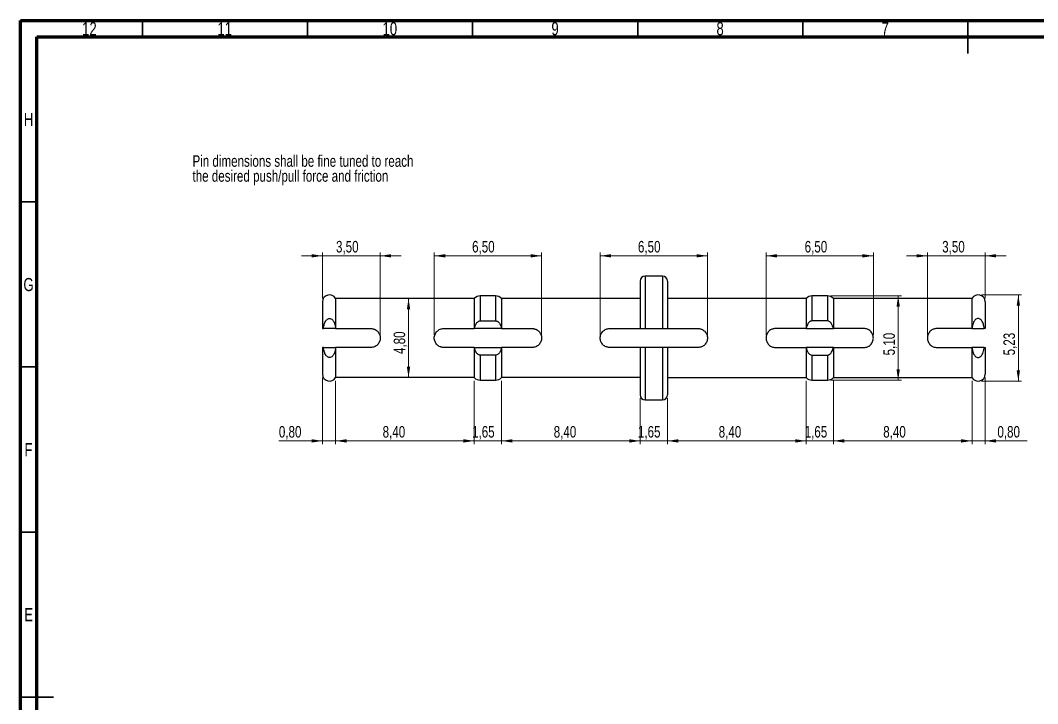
# Model space of a CAD drawing. Header units: millimetres. Extents: x 15 to 589, y 5 to 415.
# Drawn here: x 15 to 323.1, y 208 to 415 of the extents above; entities that cross this region are included whole.
import ezdxf

# ---------------------------------------------------------------- set-up
doc = ezdxf.new("R2010")
doc.units = ezdxf.units.MM
doc.styles.add('SLDTEXTSTYLE0', font='TXT', dxfattribs={"width": 0.75})
doc.dimstyles.new('SLDDIMSTYLE0', dxfattribs={"dimtxt": 3.5, "dimasz": 3.302, "dimexe": 0, "dimexo": 0.0625, "dimgap": 0.875, "dimtad": 1, "dimlfac": 0.2, "dimrnd": 1e-09, "dimdsep": 46, "dimtxsty": 'SLDTEXTSTYLE0', "dimsah": 1, "dimcen": 0.09, "dimadec": 0, "dimazin": 2, "dimtfac": 1, "dimtmove": 0, "dimatfit": 0, "dimfxl": 0, "dimfrac": 2, "dimtolj": 1, "dimtzin": 12, "dimarcsym": 0})
doc.dimstyles.new('SLDDIMSTYLE1', dxfattribs={"dimtxt": 3.5, "dimasz": 3.302, "dimexe": 0, "dimexo": 0.0625, "dimgap": 0.875, "dimtad": 1, "dimlfac": 0.2, "dimrnd": 1e-09, "dimzin": 12, "dimdsep": 46, "dimtxsty": 'SLDTEXTSTYLE0', "dimsah": 1, "dimcen": 0.09, "dimadec": 0, "dimazin": 3, "dimtfac": 1, "dimtofl": 0, "dimtmove": 0, "dimatfit": 3, "dimfxl": 0, "dimfrac": 2, "dimtolj": 1, "dimtzin": 12, "dimarcsym": 0})
doc.dimstyles.new('SLDDIMSTYLE2', dxfattribs={"dimtxt": 3.5, "dimasz": 3.302, "dimexe": 0, "dimexo": 0.0625, "dimgap": 0.875, "dimtad": 1, "dimlfac": 0.2, "dimrnd": 1e-09, "dimzin": 12, "dimdsep": 46, "dimtxsty": 'SLDTEXTSTYLE0', "dimsah": 1, "dimcen": 0.09, "dimadec": 0, "dimazin": 3, "dimtfac": 1, "dimtmove": 0, "dimatfit": 0, "dimfxl": 0, "dimfrac": 2, "dimtolj": 1, "dimtzin": 12, "dimarcsym": 0})

# ---------------------------------------------------------------- blocks, each defined once
blk = doc.blocks.new('SW_NOTE_0')
at = {"color": 0, "linetype": 'Continuous', "lineweight": 0, "char_height": 3.5, "attachment_point": 1, "style": 'SLDTEXTSTYLE0'}
for s, insert in [('Pin dimensions shall be fine tuned to reach', (0, 4.51)), ('the desired push/pull force and friction', (0, -0.01))]:
    blk.add_mtext(s, dxfattribs=dict(at, insert=insert))
blk = doc.blocks.new('_D')
at = {"color": 7, "linetype": 'Continuous', "lineweight": 0}
for p, q in [((106.51, 306.84), (106.51, 286.61)), ((110.51, 305.78), (110.51, 286.61)), ((106.51, 287.61), (93.31, 287.61)), ((106.51, 287.61), (110.51, 287.61)), ((110.51, 287.61), (116.86, 287.61))]:
    blk.add_line(p, q, dxfattribs=at)
at = {"color": 7, "linetype": 'Continuous', "lineweight": 18}
for points in [[(106.51, 287.61), (103.21, 288.12), (103.21, 287.1)], [(110.51, 287.61), (113.81, 287.1), (113.81, 288.12)]]:
    blk.add_solid(points, dxfattribs=at)
at = {"color": 7, "linetype": 'Continuous', "lineweight": 18, "insert": (93.31, 292.12), "char_height": 3.5, "attachment_point": 1, "style": 'SLDTEXTSTYLE0'}
blk.add_mtext('0,80', dxfattribs=at)
blk = doc.blocks.new('_D_1')
at = {"color": 7, "linetype": 'Continuous', "lineweight": 0}
for p, q in [((110.51, 305.78), (110.51, 286.61)), ((152.51, 305.78), (152.51, 286.61)), ((110.51, 287.61), (152.51, 287.61))]:
    blk.add_line(p, q, dxfattribs=at)
at = {"color": 7, "linetype": 'Continuous', "lineweight": 18}
for points in [[(110.51, 287.61), (113.81, 287.1), (113.81, 288.12)], [(152.51, 287.61), (149.21, 288.12), (149.21, 287.1)]]:
    blk.add_solid(points, dxfattribs=at)
at = {"color": 7, "linetype": 'Continuous', "lineweight": 18, "insert": (124.74, 292.12), "char_height": 3.5, "attachment_point": 1, "style": 'SLDTEXTSTYLE0'}
blk.add_mtext('8,40', dxfattribs=at)
blk = doc.blocks.new('_D_2')
at = {"color": 7, "linetype": 'Continuous', "lineweight": 0}
for p, q in [((152.51, 305.78), (152.51, 286.61)), ((160.76, 305.78), (160.76, 286.61)), ((152.51, 287.61), (146.16, 287.61)), ((152.51, 287.61), (160.76, 287.61)), ((160.76, 287.61), (167.11, 287.61))]:
    blk.add_line(p, q, dxfattribs=at)
at = {"color": 7, "linetype": 'Continuous', "lineweight": 18}
for points in [[(152.51, 287.61), (149.21, 288.12), (149.21, 287.1)], [(160.76, 287.61), (164.06, 287.1), (164.06, 288.12)]]:
    blk.add_solid(points, dxfattribs=at)
at = {"color": 7, "linetype": 'Continuous', "lineweight": 18, "insert": (151.83, 292.12), "char_height": 3.5, "attachment_point": 1, "style": 'SLDTEXTSTYLE0'}
blk.add_mtext('1,65', dxfattribs=at)
blk = doc.blocks.new('_D_3')
at = {"color": 7, "linetype": 'Continuous', "lineweight": 0}
for p, q in [((160.76, 305.78), (160.76, 286.61)), ((202.76, 300.53), (202.76, 286.61)), ((160.76, 287.61), (202.76, 287.61))]:
    blk.add_line(p, q, dxfattribs=at)
at = {"color": 7, "linetype": 'Continuous', "lineweight": 18}
for points in [[(160.76, 287.61), (164.06, 287.1), (164.06, 288.12)], [(202.76, 287.61), (199.46, 288.12), (199.46, 287.1)]]:
    blk.add_solid(points, dxfattribs=at)
at = {"color": 7, "linetype": 'Continuous', "lineweight": 18, "insert": (176.56, 292.12), "char_height": 3.5, "attachment_point": 1, "style": 'SLDTEXTSTYLE0'}
blk.add_mtext('8,40', dxfattribs=at)
blk = doc.blocks.new('_D_4')
at = {"color": 7, "linetype": 'Continuous', "lineweight": 0}
for p, q in [((202.76, 300.53), (202.76, 286.61)), ((211.01, 300.53), (211.01, 286.61)), ((202.76, 287.61), (196.41, 287.61)), ((202.76, 287.61), (211.01, 287.61)), ((211.01, 287.61), (217.36, 287.61))]:
    blk.add_line(p, q, dxfattribs=at)
at = {"color": 7, "linetype": 'Continuous', "lineweight": 18}
for points in [[(202.76, 287.61), (199.46, 288.12), (199.46, 287.1)], [(211.01, 287.61), (214.31, 287.1), (214.31, 288.12)]]:
    blk.add_solid(points, dxfattribs=at)
at = {"color": 7, "linetype": 'Continuous', "lineweight": 18, "insert": (202.07, 292.12), "char_height": 3.5, "attachment_point": 1, "style": 'SLDTEXTSTYLE0'}
blk.add_mtext('1,65', dxfattribs=at)
blk = doc.blocks.new('_D_5')
at = {"color": 7, "linetype": 'Continuous', "lineweight": 0}
for p, q in [((253.01, 305.78), (253.01, 286.61)), ((211.01, 300.53), (211.01, 286.61)), ((211.01, 287.61), (253.01, 287.61))]:
    blk.add_line(p, q, dxfattribs=at)
at = {"color": 7, "linetype": 'Continuous', "lineweight": 18}
for points in [[(211.01, 287.61), (214.31, 287.1), (214.31, 288.12)], [(253.01, 287.61), (249.71, 288.12), (249.71, 287.1)]]:
    blk.add_solid(points, dxfattribs=at)
at = {"color": 7, "linetype": 'Continuous', "lineweight": 18, "insert": (226.53, 292.12), "char_height": 3.5, "attachment_point": 1, "style": 'SLDTEXTSTYLE0'}
blk.add_mtext('8,40', dxfattribs=at)
blk = doc.blocks.new('_D_6')
at = {"color": 7, "linetype": 'Continuous', "lineweight": 0}
for p, q in [((253.01, 305.78), (253.01, 286.61)), ((261.26, 305.78), (261.26, 286.61)), ((253.01, 287.61), (246.66, 287.61)), ((253.01, 287.61), (261.26, 287.61)), ((261.26, 287.61), (267.61, 287.61))]:
    blk.add_line(p, q, dxfattribs=at)
at = {"color": 7, "linetype": 'Continuous', "lineweight": 18}
for points in [[(253.01, 287.61), (249.71, 288.12), (249.71, 287.1)], [(261.26, 287.61), (264.56, 287.1), (264.56, 288.12)]]:
    blk.add_solid(points, dxfattribs=at)
at = {"color": 7, "linetype": 'Continuous', "lineweight": 18, "insert": (252.57, 292.12), "char_height": 3.5, "attachment_point": 1, "style": 'SLDTEXTSTYLE0'}
blk.add_mtext('1,65', dxfattribs=at)
blk = doc.blocks.new('_D_7')
at = {"color": 7, "linetype": 'Continuous', "lineweight": 0}
for p, q in [((261.26, 305.78), (261.26, 286.61)), ((303.26, 305.78), (303.26, 286.61)), ((261.26, 287.61), (303.26, 287.61))]:
    blk.add_line(p, q, dxfattribs=at)
at = {"color": 7, "linetype": 'Continuous', "lineweight": 18}
for points in [[(261.26, 287.61), (264.56, 287.1), (264.56, 288.12)], [(303.26, 287.61), (299.96, 288.12), (299.96, 287.1)]]:
    blk.add_solid(points, dxfattribs=at)
at = {"color": 7, "linetype": 'Continuous', "lineweight": 18, "insert": (276.37, 292.12), "char_height": 3.5, "attachment_point": 1, "style": 'SLDTEXTSTYLE0'}
blk.add_mtext('8,40', dxfattribs=at)
blk = doc.blocks.new('_D_8')
at = {"color": 7, "linetype": 'Continuous', "lineweight": 0}
for p, q in [((303.26, 305.78), (303.26, 286.61)), ((307.26, 306.84), (307.26, 286.61)), ((303.26, 287.61), (296.91, 287.61)), ((303.26, 287.61), (307.26, 287.61)), ((307.26, 287.61), (320.01, 287.61))]:
    blk.add_line(p, q, dxfattribs=at)
at = {"color": 7, "linetype": 'Continuous', "lineweight": 18}
for points in [[(303.26, 287.61), (299.96, 288.12), (299.96, 287.1)], [(307.26, 287.61), (310.56, 287.1), (310.56, 288.12)]]:
    blk.add_solid(points, dxfattribs=at)
at = {"color": 7, "linetype": 'Continuous', "lineweight": 18, "insert": (310.96, 292.12), "char_height": 3.5, "attachment_point": 1, "style": 'SLDTEXTSTYLE0'}
blk.add_mtext('0,80', dxfattribs=at)
blk = doc.blocks.new('_D_9')
at = {"color": 7, "linetype": 'Continuous', "lineweight": 0}
for p, q in [((306.12, 331.85), (318.3, 331.85)), ((317.3, 331.85), (317.3, 305.7)), ((306.12, 305.7), (318.3, 305.7))]:
    blk.add_line(p, q, dxfattribs=at)
at = {"color": 7, "linetype": 'Continuous', "lineweight": 18}
for points in [[(317.3, 331.85), (316.79, 328.55), (317.8, 328.55)], [(317.3, 305.7), (317.8, 309), (316.79, 309)]]:
    blk.add_solid(points, dxfattribs=at)
at = {"color": 7, "linetype": 'Continuous', "lineweight": 18, "insert": (312.78, 313.52), "char_height": 3.5, "attachment_point": 1, "rotation": 90, "style": 'SLDTEXTSTYLE0'}
blk.add_mtext('5,23', dxfattribs=at)
blk = doc.blocks.new('_D_10')
at = {"color": 7, "linetype": 'Continuous', "lineweight": 0}
for p, q in [((260.47, 331.53), (281.9, 331.53)), ((280.9, 331.53), (280.9, 306.03)), ((260.47, 306.03), (281.9, 306.03))]:
    blk.add_line(p, q, dxfattribs=at)
at = {"color": 7, "linetype": 'Continuous', "lineweight": 18}
for points in [[(280.9, 331.53), (280.39, 328.23), (281.41, 328.23)], [(280.9, 306.03), (281.41, 309.33), (280.39, 309.33)]]:
    blk.add_solid(points, dxfattribs=at)
at = {"color": 7, "linetype": 'Continuous', "lineweight": 18, "insert": (276.39, 313.52), "char_height": 3.5, "attachment_point": 1, "rotation": 90, "style": 'SLDTEXTSTYLE0'}
blk.add_mtext('5,10', dxfattribs=at)
blk = doc.blocks.new('_D_11')
at = {"color": 7, "linetype": 'Continuous', "lineweight": 0}
for p, q in [((140.38, 319.78), (140.38, 344.67)), ((140.38, 343.67), (172.88, 343.67)), ((172.88, 319.78), (172.88, 344.67))]:
    blk.add_line(p, q, dxfattribs=at)
at = {"color": 7, "linetype": 'Continuous', "lineweight": 18}
for points in [[(140.38, 343.67), (143.69, 343.16), (143.69, 344.18)], [(172.88, 343.67), (169.58, 344.18), (169.58, 343.16)]]:
    blk.add_solid(points, dxfattribs=at)
at = {"color": 7, "linetype": 'Continuous', "lineweight": 18, "insert": (151.83, 348.18), "char_height": 3.5, "attachment_point": 1, "style": 'SLDTEXTSTYLE0'}
blk.add_mtext('6,50', dxfattribs=at)
blk = doc.blocks.new('_D_12')
at = {"color": 7, "linetype": 'Continuous', "lineweight": 0}
for p, q in [((190.63, 319.78), (190.63, 344.67)), ((190.63, 343.67), (223.13, 343.67)), ((223.13, 319.78), (223.13, 344.67))]:
    blk.add_line(p, q, dxfattribs=at)
at = {"color": 7, "linetype": 'Continuous', "lineweight": 18}
for points in [[(190.63, 343.67), (193.94, 343.16), (193.94, 344.18)], [(223.13, 343.67), (219.83, 344.18), (219.83, 343.16)]]:
    blk.add_solid(points, dxfattribs=at)
at = {"color": 7, "linetype": 'Continuous', "lineweight": 18, "insert": (202.07, 348.18), "char_height": 3.5, "attachment_point": 1, "style": 'SLDTEXTSTYLE0'}
blk.add_mtext('6,50', dxfattribs=at)
blk = doc.blocks.new('_D_13')
at = {"color": 7, "linetype": 'Continuous', "lineweight": 0}
for p, q in [((240.88, 319.78), (240.88, 344.67)), ((240.88, 343.67), (273.38, 343.67)), ((273.38, 319.78), (273.38, 344.67))]:
    blk.add_line(p, q, dxfattribs=at)
at = {"color": 7, "linetype": 'Continuous', "lineweight": 18}
for points in [[(240.88, 343.67), (244.19, 343.16), (244.19, 344.18)], [(273.38, 343.67), (270.08, 344.18), (270.08, 343.16)]]:
    blk.add_solid(points, dxfattribs=at)
at = {"color": 7, "linetype": 'Continuous', "lineweight": 18, "insert": (252.57, 348.18), "char_height": 3.5, "attachment_point": 1, "style": 'SLDTEXTSTYLE0'}
blk.add_mtext('6,50', dxfattribs=at)
blk = doc.blocks.new('_D_14')
at = {"color": 7, "linetype": 'Continuous', "lineweight": 0}
for p, q in [((106.51, 343.67), (100.16, 343.67)), ((106.51, 330.71), (106.51, 344.67)), ((106.51, 343.67), (124.01, 343.67)), ((124.01, 319.78), (124.01, 344.67)), ((124.01, 343.67), (130.36, 343.67))]:
    blk.add_line(p, q, dxfattribs=at)
at = {"color": 7, "linetype": 'Continuous', "lineweight": 18}
for points in [[(106.51, 343.67), (103.21, 344.18), (103.21, 343.16)], [(124.01, 343.67), (127.31, 343.16), (127.31, 344.18)]]:
    blk.add_solid(points, dxfattribs=at)
at = {"color": 7, "linetype": 'Continuous', "lineweight": 18, "insert": (110.61, 348.18), "char_height": 3.5, "attachment_point": 1, "style": 'SLDTEXTSTYLE0'}
blk.add_mtext('3,50', dxfattribs=at)
blk = doc.blocks.new('_D_15')
at = {"color": 7, "linetype": 'Continuous', "lineweight": 0}
for p, q in [((289.76, 343.67), (283.41, 343.67)), ((289.76, 319.78), (289.76, 344.67)), ((289.76, 343.67), (307.26, 343.67)), ((307.26, 330.71), (307.26, 344.67)), ((307.26, 343.67), (313.61, 343.67))]:
    blk.add_line(p, q, dxfattribs=at)
at = {"color": 7, "linetype": 'Continuous', "lineweight": 18}
for points in [[(289.76, 343.67), (286.46, 344.18), (286.46, 343.16)], [(307.26, 343.67), (310.56, 343.16), (310.56, 344.18)]]:
    blk.add_solid(points, dxfattribs=at)
at = {"color": 7, "linetype": 'Continuous', "lineweight": 18, "insert": (294.23, 348.18), "char_height": 3.5, "attachment_point": 1, "style": 'SLDTEXTSTYLE0'}
blk.add_mtext('3,50', dxfattribs=at)
blk = doc.blocks.new('_D_16')
at = {"color": 7, "linetype": 'Continuous', "lineweight": 0}
blk.add_line((132.58, 330.78), (132.58, 306.78), dxfattribs=at)
at = {"color": 7, "linetype": 'Continuous', "lineweight": 18}
for points in [[(132.58, 330.78), (132.08, 327.48), (133.09, 327.48)], [(132.58, 306.78), (133.09, 310.08), (132.08, 310.08)]]:
    blk.add_solid(points, dxfattribs=at)
at = {"color": 7, "linetype": 'Continuous', "lineweight": 18, "insert": (128.07, 313.93), "char_height": 3.5, "attachment_point": 1, "rotation": 90, "style": 'SLDTEXTSTYLE0'}
blk.add_mtext('4,80', dxfattribs=at)

msp = doc.modelspace()

# ---------------------------------------------------------------- linework, layer by layer
at = {"color": 7, "linetype": 'Continuous', "lineweight": 70}
for p, q in [((15, 5), (15, 415)), ((15, 415), (589, 415)), ((20, 10), (20, 410)), ((20, 410), (584, 410))]:
    msp.add_line(p, q, dxfattribs=at)
at = {"color": 7, "linetype": 'Continuous', "lineweight": 35}
for p, q in [((52, 410), (52, 415)), ((102, 410), (102, 415)), ((152, 410), (152, 415)), ((202, 410), (202, 415)), ((252, 410), (252, 415)), ((302, 415), (302, 405)), ((302, 410), (302, 415)), ((20, 360), (15, 360)), ((20, 310), (15, 310)), ((20, 260), (15, 260)), ((15, 210), (25, 210)), ((20, 210), (15, 210))]:
    msp.add_line(p, q, dxfattribs=at)
at = {"color": 7, "linetype": 'Continuous', "lineweight": 25}
for p, q in [((202.759, 336.027), (202.759, 321.652)), ((209.509, 337.527), (204.259, 337.527)), ((211.009, 336.027), (211.009, 321.652)), ((152.509, 330.777), (110.509, 330.777)), ((110.509, 330.777), (110.509, 321.652)), ((152.509, 330.777), (152.509, 321.652)), ((158.973, 331.527), (154.294, 331.527)), ((202.759, 330.777), (160.759, 330.777)), ((160.759, 330.777), (160.759, 321.652)), ((253.009, 330.777), (211.009, 330.777)), ((253.009, 330.777), (253.009, 321.652)), ((259.473, 331.527), (254.794, 331.527)), ((303.259, 330.777), (261.259, 330.777)), ((261.259, 330.777), (261.259, 321.652)), ((303.259, 330.777), (303.259, 321.652)), ((106.509, 329.71), (106.509, 321.652)), ((307.259, 329.71), (307.259, 321.652)), ((154.294, 323.957), (158.973, 323.957)), ((259.473, 323.957), (254.794, 323.957)), ((110.509, 321.652), (106.793, 321.652)), ((110.509, 321.652), (121.134, 321.652)), ((143.259, 321.652), (152.509, 321.652)), ((160.759, 321.652), (152.509, 321.652)), ((160.759, 321.652), (170.009, 321.652)), ((193.509, 321.652), (202.759, 321.652)), ((204.259, 321.652), (209.509, 321.652)), ((211.009, 321.652), (220.259, 321.652)), ((253.009, 321.652), (243.759, 321.652)), ((253.009, 321.652), (261.259, 321.652)), ((270.509, 321.652), (261.259, 321.652)), ((303.259, 321.652), (292.634, 321.652)), ((303.259, 321.652), (306.974, 321.652)), ((106.509, 315.902), (106.509, 307.844)), ((106.793, 315.902), (110.509, 315.902)), ((110.509, 315.902), (110.509, 306.777)), ((121.134, 315.902), (110.509, 315.902)), ((152.509, 315.902), (143.259, 315.902)), ((152.509, 315.902), (152.509, 306.777)), ((152.509, 315.902), (160.759, 315.902)), ((160.759, 315.902), (160.759, 306.777)), ((170.009, 315.902), (160.759, 315.902)), ((202.759, 315.902), (193.509, 315.902)), ((202.759, 315.902), (202.759, 301.527)), ((209.509, 315.902), (204.259, 315.902)), ((211.009, 315.902), (211.009, 301.527)), ((220.259, 315.902), (211.009, 315.902)), ((243.759, 315.902), (253.009, 315.902)), ((253.009, 315.902), (253.009, 306.777)), ((261.259, 315.902), (253.009, 315.902)), ((261.259, 315.902), (261.259, 306.777)), ((261.259, 315.902), (270.509, 315.902)), ((292.634, 315.902), (303.259, 315.902)), ((303.259, 315.902), (303.259, 306.777)), ((306.974, 315.902), (303.259, 315.902)), ((307.259, 315.902), (307.259, 307.844)), ((158.973, 313.597), (154.294, 313.597)), ((254.794, 313.597), (259.473, 313.597)), ((152.509, 306.777), (110.509, 306.777)), ((154.294, 306.027), (158.973, 306.027)), ((202.759, 306.777), (160.759, 306.777)), ((211.009, 306.777), (253.009, 306.777)), ((254.794, 306.027), (259.473, 306.027)), ((261.259, 306.777), (303.259, 306.777)), ((204.259, 300.027), (209.509, 300.027))]:
    msp.add_line(p, q, dxfattribs=at)
at = {"color": 8, "linetype": 'Continuous', "lineweight": 25}
for p, q in [((204.259, 337.527), (204.259, 321.652)), ((209.509, 337.527), (209.509, 321.652)), ((154.294, 331.527), (154.294, 323.957)), ((158.973, 331.527), (158.973, 323.957)), ((254.794, 331.527), (254.794, 323.957)), ((259.473, 331.527), (259.473, 323.957)), ((204.259, 315.902), (204.259, 300.027)), ((209.509, 315.902), (209.509, 300.027)), ((154.294, 313.597), (154.294, 306.027)), ((158.973, 313.597), (158.973, 306.027)), ((254.794, 313.597), (254.794, 306.027)), ((259.473, 313.597), (259.473, 306.027))]:
    msp.add_line(p, q, dxfattribs=at)
at = {"color": 7, "linetype": 'Continuous', "lineweight": 25}
for centre, radius, start, end in [((204.259, 336.027), 1.5, 90, 180), ((209.509, 336.027), 1.5, 0, 90), ((108.651, 329.71), 2.142, 29.8831, 180), ((154.294, 329.027), 2.5, 90, 135.573), ((158.973, 329.027), 2.5, 44.427, 90), ((254.794, 329.027), 2.5, 90, 135.573), ((259.473, 329.027), 2.5, 44.427, 90), ((305.116, 329.71), 2.142, 0, 150.1169), ((108.651, 307.844), 2.142, 180, 330.1169), ((154.294, 308.527), 2.5, 224.427, 270), ((158.973, 308.527), 2.5, 270, 315.573), ((254.794, 308.527), 2.5, 224.427, 270), ((259.473, 308.527), 2.5, 270, 315.573), ((305.116, 307.844), 2.142, 209.8831, 0), ((204.259, 301.527), 1.5, 180, 270), ((209.509, 301.527), 1.5, 270, 0)]:
    msp.add_arc(centre, radius, start, end, dxfattribs=at)
for points, knots in [([(106.793, 321.652), (106.828, 321.878), (106.895, 322.314), (107.05, 322.932), (107.249, 323.479), (107.49, 323.942), (107.795, 324.336), (108.176, 324.63), (108.651, 324.75), (109.126, 324.631), (109.507, 324.336), (109.812, 323.942), (110.1, 323.387), (110.355, 322.613), (110.455, 321.985), (110.509, 321.652)], [0, 0, 0, 0, 0.0892853, 0.1718107, 0.2480723, 0.3160017, 0.3744757, 0.4413542, 0.500058, 0.5587308, 0.6256411, 0.6840861, 0.7520446, 0.8686534, 1, 1, 1, 1]), ([(152.509, 321.652), (152.555, 321.831), (152.643, 322.177), (152.826, 322.661), (153.041, 323.079), (153.285, 323.425), (153.57, 323.704), (153.906, 323.913), (154.169, 323.942), (154.294, 323.957)], [0, 0, 0, 0, 0.1780558, 0.3431564, 0.4966456, 0.6295669, 0.7486999, 0.8798765, 1, 1, 1, 1]), ([(158.973, 323.957), (159.035, 323.953), (159.161, 323.947), (159.346, 323.892), (159.527, 323.806), (159.744, 323.66), (159.983, 323.425), (160.274, 323.01), (160.556, 322.415), (160.689, 321.916), (160.759, 321.652)], [0, 0, 0, 0, 0.0596345, 0.1205233, 0.1842122, 0.2520194, 0.3710365, 0.5039303, 0.7380726, 1, 1, 1, 1]), ([(254.794, 323.957), (254.732, 323.953), (254.606, 323.945), (254.421, 323.891), (254.24, 323.805), (254.025, 323.661), (253.786, 323.426), (253.498, 323.016), (253.213, 322.42), (253.08, 321.921), (253.009, 321.652)], [0, 0, 0, 0, 0.0599268, 0.1207268, 0.1841858, 0.2518792, 0.3690104, 0.5038141, 0.7325006, 1, 1, 1, 1]), ([(261.259, 321.652), (261.212, 321.835), (261.122, 322.183), (260.937, 322.666), (260.725, 323.081), (260.483, 323.424), (260.198, 323.702), (259.862, 323.912), (259.6, 323.942), (259.473, 323.957)], [0, 0, 0, 0, 0.1814209, 0.3463725, 0.4966569, 0.6288031, 0.7486974, 0.8785012, 1, 1, 1, 1]), ([(306.974, 321.652), (306.937, 321.888), (306.868, 322.333), (306.711, 322.951), (306.513, 323.489), (306.276, 323.943), (305.971, 324.336), (305.591, 324.631), (305.117, 324.749), (304.642, 324.632), (304.263, 324.338), (303.957, 323.944), (303.673, 323.399), (303.416, 322.625), (303.314, 321.996), (303.259, 321.652)], [0, 0, 0, 0, 0.093212, 0.1756604, 0.2480611, 0.3163841, 0.3744484, 0.441262, 0.5000486, 0.5584592, 0.625662, 0.6833806, 0.7520503, 0.8640627, 1, 1, 1, 1]), ([(106.509, 321.652), (106.512, 321.652), (106.52, 321.652), (106.58, 321.652), (106.668, 321.652), (106.752, 321.652), (106.793, 321.652)], [0, 0, 0, 0, 0.2643203, 0.5191357, 0.7643767, 1, 1, 1, 1]), ([(121.134, 321.652), (121.26, 321.647), (121.511, 321.638), (121.882, 321.561), (122.297, 321.42), (122.743, 321.183), (123.323, 320.705), (123.858, 319.91), (124.084, 318.777), (123.858, 317.644), (123.323, 316.849), (122.743, 316.371), (122.243, 316.106), (121.7, 315.934), (121.322, 315.913), (121.134, 315.902)], [0, 0, 0, 0, 0.0418561, 0.0833853, 0.1253478, 0.1878592, 0.250712, 0.3754632, 0.5000585, 0.6246537, 0.7494049, 0.8122294, 0.8747691, 0.9374303, 1, 1, 1, 1]), ([(143.259, 315.902), (143.133, 315.907), (142.881, 315.916), (142.511, 315.993), (142.095, 316.134), (141.649, 316.371), (141.07, 316.849), (140.534, 317.644), (140.308, 318.777), (140.534, 319.91), (141.069, 320.705), (141.649, 321.183), (142.15, 321.448), (142.692, 321.62), (143.07, 321.641), (143.259, 321.652)], [0, 0, 0, 0, 0.0418561, 0.0833853, 0.1253478, 0.1878592, 0.250712, 0.3754632, 0.5000585, 0.6246537, 0.7494049, 0.8122294, 0.8747691, 0.9374303, 1, 1, 1, 1]), ([(170.009, 321.652), (170.135, 321.647), (170.386, 321.638), (170.757, 321.561), (171.172, 321.42), (171.618, 321.183), (172.198, 320.705), (172.733, 319.91), (172.959, 318.777), (172.733, 317.644), (172.198, 316.849), (171.618, 316.371), (171.118, 316.106), (170.575, 315.934), (170.197, 315.913), (170.009, 315.902)], [0, 0, 0, 0, 0.0418561, 0.0833853, 0.1253478, 0.1878592, 0.250712, 0.3754632, 0.5000585, 0.6246537, 0.7494049, 0.8122294, 0.8747691, 0.9374303, 1, 1, 1, 1]), ([(193.509, 315.902), (193.383, 315.907), (193.131, 315.916), (192.761, 315.993), (192.345, 316.134), (191.899, 316.371), (191.32, 316.849), (190.784, 317.644), (190.558, 318.777), (190.784, 319.91), (191.319, 320.705), (191.899, 321.183), (192.4, 321.448), (192.942, 321.62), (193.32, 321.641), (193.509, 321.652)], [0, 0, 0, 0, 0.0418561, 0.0833853, 0.1253478, 0.1878592, 0.250712, 0.3754632, 0.5000585, 0.6246537, 0.7494049, 0.8122294, 0.8747691, 0.9374303, 1, 1, 1, 1]), ([(202.759, 321.652), (202.763, 321.652), (202.772, 321.652), (202.84, 321.653), (202.937, 321.653), (203.056, 321.652), (203.277, 321.652), (203.67, 321.652), (204.064, 321.652), (204.259, 321.652)], [0, 0, 0, 0, 0.1151256, 0.2228567, 0.32318385, 0.41610341, 0.50161932, 0.754731, 1, 1, 1, 1]), ([(209.509, 321.652), (209.586, 321.652), (209.741, 321.652), (209.969, 321.652), (210.189, 321.652), (210.394, 321.652), (210.65, 321.652), (210.935, 321.653), (210.982, 321.652), (211.009, 321.652)], [0, 0, 0, 0, 0.0977135, 0.1966303, 0.2968041, 0.398284, 0.5011137, 0.7277386, 1, 1, 1, 1]), ([(220.259, 321.652), (220.385, 321.647), (220.636, 321.638), (221.007, 321.561), (221.422, 321.42), (221.868, 321.183), (222.448, 320.705), (222.983, 319.91), (223.209, 318.777), (222.983, 317.644), (222.448, 316.849), (221.868, 316.371), (221.368, 316.106), (220.825, 315.934), (220.447, 315.913), (220.259, 315.902)], [0, 0, 0, 0, 0.04185608, 0.08338532, 0.12534784, 0.18785925, 0.25071204, 0.37546321, 0.50005848, 0.62465374, 0.74940491, 0.81222945, 0.87476908, 0.93743033, 1, 1, 1, 1]), ([(243.759, 321.652), (243.638, 321.648), (243.391, 321.639), (243.02, 321.564), (242.628, 321.432), (242.177, 321.2), (241.587, 320.732), (241.035, 319.91), (240.808, 318.777), (241.035, 317.644), (241.586, 316.822), (242.177, 316.354), (242.684, 316.094), (243.198, 315.933), (243.575, 315.912), (243.759, 315.902)], [0, 0, 0, 0, 0.0401333, 0.0819044, 0.125348, 0.1775022, 0.2506924, 0.3754535, 0.5000588, 0.624664, 0.7494252, 0.8225972, 0.8747696, 0.9392305, 1, 1, 1, 1]), ([(270.509, 315.902), (270.63, 315.906), (270.876, 315.915), (271.247, 315.99), (271.639, 316.122), (272.09, 316.354), (272.681, 316.822), (273.233, 317.645), (273.459, 318.777), (273.233, 319.91), (272.681, 320.732), (272.09, 321.2), (271.583, 321.46), (271.069, 321.621), (270.692, 321.642), (270.509, 321.652)], [0, 0, 0, 0, 0.0401333, 0.0819044, 0.125348, 0.1775022, 0.2506924, 0.3754535, 0.5000588, 0.624664, 0.7494252, 0.8225972, 0.8747696, 0.9392305, 1, 1, 1, 1]), ([(292.634, 321.652), (292.513, 321.648), (292.266, 321.639), (291.895, 321.564), (291.503, 321.432), (291.052, 321.2), (290.462, 320.732), (289.91, 319.91), (289.683, 318.777), (289.91, 317.644), (290.461, 316.822), (291.052, 316.354), (291.559, 316.094), (292.073, 315.933), (292.45, 315.912), (292.634, 315.902)], [0, 0, 0, 0, 0.04013325, 0.0819044, 0.12534801, 0.17750215, 0.25069237, 0.37545354, 0.50005879, 0.62466404, 0.74942521, 0.82259715, 0.87476963, 0.93923047, 1, 1, 1, 1]), ([(307.259, 321.652), (307.255, 321.652), (307.249, 321.652), (307.193, 321.652), (307.105, 321.652), (307.018, 321.652), (306.974, 321.652)], [0, 0, 0, 0, 0.2533091, 0.5016589, 0.749169, 1, 1, 1, 1]), ([(106.793, 315.902), (106.752, 315.902), (106.668, 315.902), (106.58, 315.902), (106.52, 315.902), (106.512, 315.902), (106.509, 315.902)], [0, 0, 0, 0, 0.23562333, 0.48086432, 0.7356797, 1, 1, 1, 1]), ([(110.509, 315.902), (110.474, 315.676), (110.407, 315.24), (110.252, 314.622), (110.053, 314.075), (109.812, 313.612), (109.507, 313.218), (109.126, 312.924), (108.651, 312.804), (108.176, 312.924), (107.795, 313.218), (107.49, 313.612), (107.202, 314.167), (106.947, 314.941), (106.847, 315.569), (106.793, 315.902)], [0, 0, 0, 0, 0.08928528, 0.17181074, 0.24807231, 0.31600171, 0.37447574, 0.44135417, 0.50005801, 0.5587308, 0.62564111, 0.68408606, 0.75204461, 0.86865337, 1, 1, 1, 1]), ([(154.294, 313.597), (154.232, 313.601), (154.106, 313.608), (153.921, 313.662), (153.74, 313.748), (153.524, 313.895), (153.285, 314.129), (152.993, 314.544), (152.711, 315.139), (152.579, 315.638), (152.509, 315.902)], [0, 0, 0, 0, 0.0596345, 0.1205233, 0.1842122, 0.2520194, 0.3710365, 0.5039303, 0.7380726, 1, 1, 1, 1]), ([(160.759, 315.902), (160.713, 315.723), (160.624, 315.377), (160.441, 314.893), (160.226, 314.475), (159.982, 314.129), (159.697, 313.85), (159.361, 313.641), (159.099, 313.612), (158.973, 313.597)], [0, 0, 0, 0, 0.1780558, 0.3431564, 0.4966456, 0.6295669, 0.7486999, 0.8798765, 1, 1, 1, 1]), ([(204.259, 315.902), (204.182, 315.902), (204.027, 315.902), (203.798, 315.902), (203.579, 315.902), (203.373, 315.902), (203.117, 315.902), (202.833, 315.901), (202.785, 315.902), (202.759, 315.902)], [0, 0, 0, 0, 0.0977135, 0.1966303, 0.2968041, 0.398284, 0.5011137, 0.7277386, 1, 1, 1, 1]), ([(211.009, 315.902), (211.004, 315.902), (210.995, 315.902), (210.927, 315.901), (210.83, 315.901), (210.711, 315.902), (210.49, 315.902), (210.098, 315.902), (209.703, 315.902), (209.509, 315.902)], [0, 0, 0, 0, 0.1151256, 0.2228567, 0.3231838, 0.4161034, 0.5016193, 0.754731, 1, 1, 1, 1]), ([(253.009, 315.902), (253.056, 315.719), (253.145, 315.371), (253.33, 314.888), (253.543, 314.473), (253.785, 314.13), (254.069, 313.852), (254.405, 313.642), (254.667, 313.612), (254.794, 313.597)], [0, 0, 0, 0, 0.1814209, 0.3463725, 0.4966569, 0.6288031, 0.7486974, 0.8785012, 1, 1, 1, 1]), ([(259.473, 313.597), (259.536, 313.601), (259.661, 313.609), (259.846, 313.663), (260.027, 313.749), (260.242, 313.893), (260.481, 314.128), (260.77, 314.538), (261.054, 315.134), (261.187, 315.633), (261.259, 315.902)], [0, 0, 0, 0, 0.0599268, 0.1207268, 0.1841858, 0.2518792, 0.3690104, 0.5038141, 0.7325006, 1, 1, 1, 1]), ([(303.259, 315.902), (303.295, 315.666), (303.364, 315.221), (303.522, 314.603), (303.72, 314.065), (303.957, 313.611), (304.261, 313.218), (304.641, 312.923), (305.115, 312.805), (305.591, 312.922), (305.97, 313.217), (306.276, 313.611), (306.559, 314.155), (306.817, 314.929), (306.918, 315.558), (306.974, 315.902)], [0, 0, 0, 0, 0.093212, 0.1756604, 0.2480611, 0.3163841, 0.3744484, 0.441262, 0.5000486, 0.5584592, 0.625662, 0.6833806, 0.7520503, 0.8640627, 1, 1, 1, 1]), ([(306.974, 315.902), (307.018, 315.902), (307.105, 315.902), (307.193, 315.902), (307.249, 315.902), (307.255, 315.902), (307.259, 315.902)], [0, 0, 0, 0, 0.250831, 0.4983411, 0.7466909, 1, 1, 1, 1])]:
    msp.add_open_spline(points, degree=3, knots=knots, dxfattribs=at)

# ---------------------------------------------------------------- block references
at = {"color": 7, "linetype": 'Continuous', "lineweight": 0}
msp.add_blockref('SW_NOTE_0', (67.145, 369.626), dxfattribs=at)

# ---------------------------------------------------------------- texts
at = {"color": 7, "linetype": 'Continuous', "lineweight": 0, "attachment_point": 2, "style": 'SLDTEXTSTYLE0'}
for s, insert, char_height in [('12', (35.92, 414.452), 3.9687), ('11', (76.92, 414.452), 3.9687), ('10', (126.92, 414.452), 3.9687), ('9', (176.96, 414.452), 3.969), ('8', (226.96, 414.452), 3.969), ('7', (276.96, 414.452), 3.969), ('H', (17.49, 386.952), 3.969), ('G', (17.487, 336.952), 3.969), ('F', (17.458, 286.952), 3.969), ('E', (17.508, 236.952), 3.969)]:
    msp.add_mtext(s, dxfattribs=dict(at, insert=insert, char_height=char_height))

# ---------------------------------------------------------------- dimensions: what is measured, and where the dimension line sits
at = {"color": 7, "linetype": 'Continuous', "lineweight": 18}
for base, p1, p2, dimstyle, picture, middle in [((124.009, 343.672), (106.509, 329.71), (124.009, 318.777), 'SLDDIMSTYLE2', '_D_14', (115.135, 343.672)), ((172.884, 343.672), (140.384, 318.777), (172.884, 318.777), 'SLDDIMSTYLE1', '_D_11', (156.358, 343.672)), ((223.134, 343.672), (190.634, 318.777), (223.134, 318.777), 'SLDDIMSTYLE1', '_D_12', (206.595, 343.672)), ((273.384, 343.672), (240.884, 318.777), (273.384, 318.777), 'SLDDIMSTYLE1', '_D_13', (257.095, 343.672)), ((307.259, 343.672), (289.759, 318.777), (307.259, 329.71), 'SLDDIMSTYLE2', '_D_15', (298.756, 343.672)), ((110.509, 287.609), (106.509, 307.844), (110.509, 306.777), 'SLDDIMSTYLE0', '_D', (97.835, 287.609)), ((152.509, 287.609), (110.509, 306.777), (152.509, 306.777), 'SLDDIMSTYLE1', '_D_1', (129.266, 287.609)), ((160.759, 287.609), (152.509, 306.777), (160.759, 306.777), 'SLDDIMSTYLE2', '_D_2', (156.358, 287.609)), ((202.759, 287.609), (160.759, 306.777), (202.759, 301.527), 'SLDDIMSTYLE1', '_D_3', (181.082, 287.609)), ((253.009, 287.609), (211.009, 301.527), (253.009, 306.777), 'SLDDIMSTYLE1', '_D_5', (231.056, 287.609)), ((261.259, 287.609), (253.009, 306.777), (261.259, 306.777), 'SLDDIMSTYLE2', '_D_6', (257.095, 287.609)), ((303.259, 287.609), (261.259, 306.777), (303.259, 306.777), 'SLDDIMSTYLE1', '_D_7', (280.898, 287.609)), ((307.259, 287.609), (303.259, 306.777), (307.259, 307.844), 'SLDDIMSTYLE0', '_D_8', (315.485, 287.609)), ((211.009, 287.609), (202.759, 301.527), (211.009, 301.527), 'SLDDIMSTYLE2', '_D_4', (206.595, 287.609))]:
    dim = msp.add_linear_dim(base=base, p1=p1, p2=p2, dimstyle=dimstyle, dxfattribs=at)
    dim.commit()
    dim.dimension.update_dxf_attribs({"geometry": picture, "text_midpoint": middle, "dimtype": 160})
for base, p1, p2, dimstyle, picture, middle in [((132.585, 306.777), (152.509, 330.777), (152.509, 306.777), 'SLDDIMSTYLE2', '_D_16', (132.585, 318.452)), ((280.898, 306.027), (259.473, 331.527), (259.473, 306.027), 'SLDDIMSTYLE1', '_D_10', (280.898, 318.05)), ((317.297, 305.702), (305.116, 331.852), (305.116, 305.702), 'SLDDIMSTYLE1', '_D_9', (317.297, 318.05))]:
    dim = msp.add_linear_dim(base=base, p1=p1, p2=p2, angle=90, dimstyle=dimstyle, dxfattribs=at)
    dim.commit()
    dim.dimension.update_dxf_attribs({"geometry": picture, "text_midpoint": middle, "dimtype": 160})

doc.saveas('drawing.dxf')
